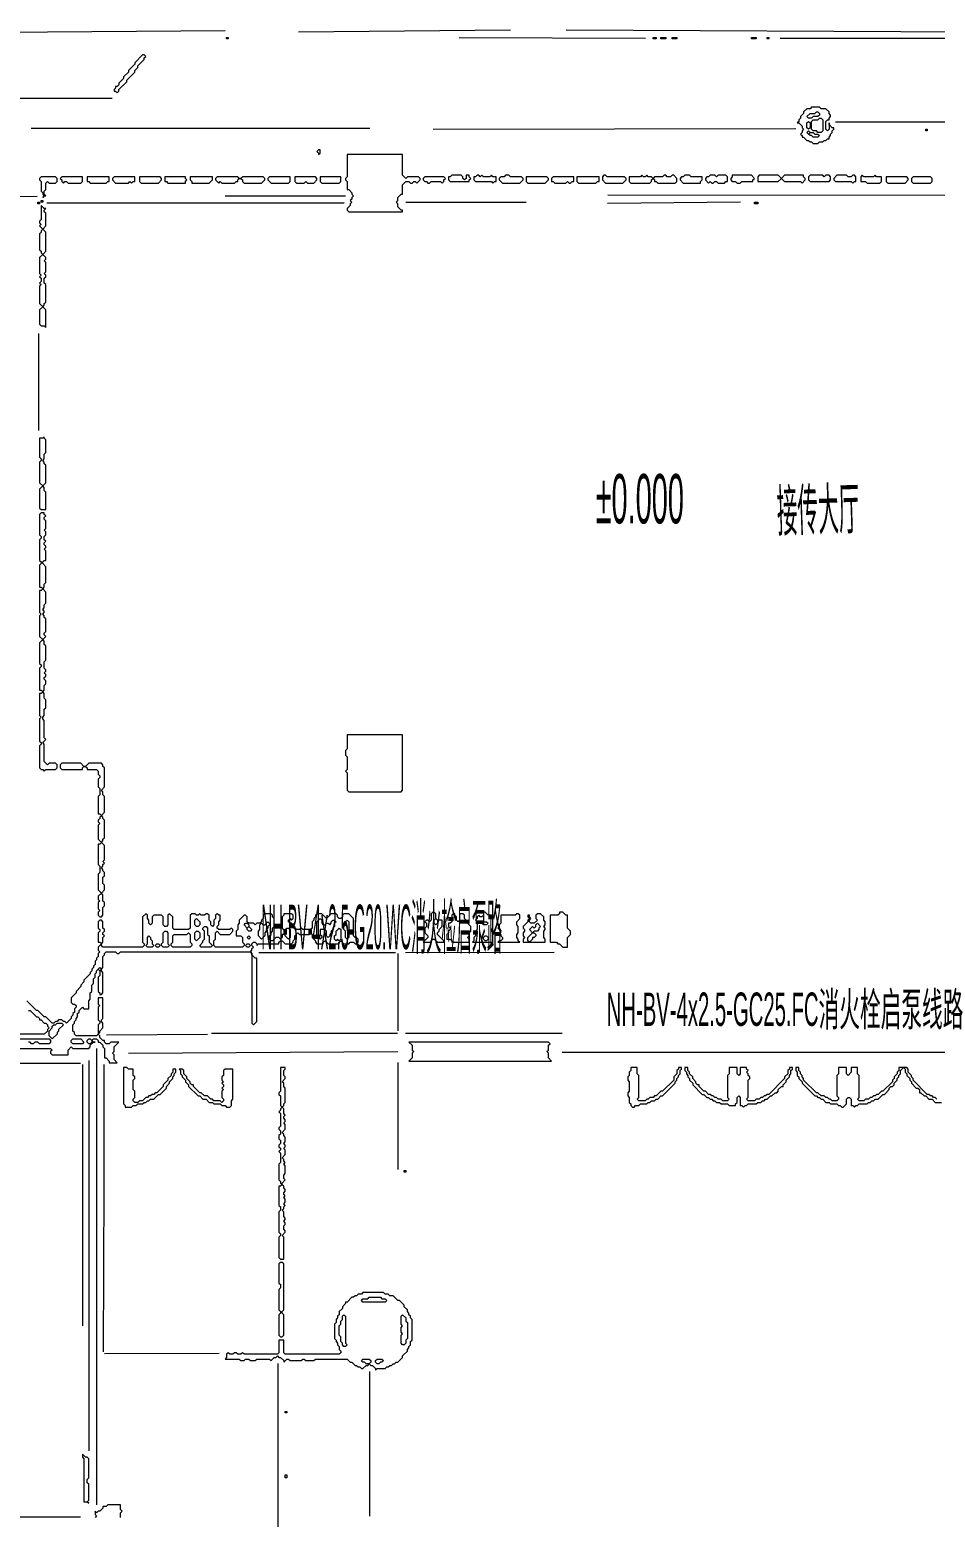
# Model space of a CAD drawing. Extents: x 20 to 3943, y 20 to 2783.
# Drawn here: x 1460 to 2031, y 899 to 1838 of the extents above; entities that cross this region are included whole.
import ezdxf

# ---------------------------------------------------------------- set-up
doc = ezdxf.new("R2010")
doc.units = 0
for name, color, linetype, lineweight in [('OCR_TEXT', 6, 'Continuous', 0), ('TRACE_CURVE', 6, 'Continuous', 0), ('TRACE_STRAIGHT', 5, 'Continuous', 0), ('TRACE_TEXT_SYMBOL', 6, 'Continuous', 0)]:
    doc.layers.add(name, color=color, linetype=linetype, lineweight=lineweight)
doc.styles.add('wqy-unicode', font='wqy-unicode.lff')

msp = doc.modelspace()

# ---------------------------------------------------------------- linework, layer by layer
at = {"layer": 'TRACE_CURVE', "color": 6}
for points in [[(1467, 1533), (1466, 1532), (1466, 1519), (1467, 1518), (1467, 1517), (1466, 1516), (1466, 1503), (1467, 1502), (1467, 1501), (1466, 1500), (1466, 1486), (1467, 1486), (1468, 1485), (1467, 1484), (1466, 1484), (1466, 1470), (1467, 1469), (1466, 1468), (1466, 1455), (1468, 1453), (1466, 1451), (1466, 1438), (1467, 1437), (1467, 1436), (1466, 1435), (1466, 1421), (1467, 1421), (1468, 1420), (1467, 1419), (1466, 1419), (1466, 1405), (1467, 1404), (1466, 1403), (1466, 1389), (1467, 1388), (1467, 1387), (1466, 1386), (1466, 1372), (1467, 1371), (1468, 1371), (1469, 1370), (1470, 1371), (1476, 1371), (1477, 1372), (1477, 1374), (1476, 1375), (1472, 1375), (1471, 1374), (1469, 1376), (1469, 1387), (1468, 1388), (1470, 1390), (1469, 1391), (1469, 1402), (1468, 1403), (1468, 1404), (1469, 1405), (1469, 1409), (1470, 1410), (1470, 1415), (1469, 1416), (1469, 1419), (1468, 1420), (1469, 1421)], [(1469, 1421), (1469, 1424), (1470, 1425), (1470, 1427), (1469, 1428), (1469, 1429), (1470, 1430), (1470, 1431), (1469, 1432), (1470, 1433), (1470, 1434), (1469, 1435), (1469, 1439), (1470, 1440), (1470, 1449), (1469, 1450), (1469, 1452), (1468, 1453), (1470, 1455), (1469, 1456), (1469, 1457), (1470, 1458), (1470, 1466), (1469, 1467), (1469, 1468), (1468, 1469), (1469, 1470), (1469, 1471), (1468, 1472), (1469, 1473), (1469, 1475), (1470, 1476), (1470, 1483), (1468, 1485), (1469, 1486), (1469, 1488), (1470, 1489), (1470, 1499), (1468, 1501), (1468, 1502), (1469, 1503), (1470, 1503), (1470, 1509), (1469, 1510), (1470, 1511), (1470, 1512), (1469, 1513), (1469, 1514), (1470, 1515), (1469, 1516), (1469, 1518), (1470, 1519), (1470, 1521), (1469, 1522), (1470, 1523), (1470, 1528), (1469, 1529), (1469, 1530), (1470, 1531), (1469, 1532), (1469, 1533), (1467, 1533)], [(1577, 1259), (1576, 1260), (1576, 1263), (1577, 1264), (1577, 1268), (1578, 1269), (1580, 1267), (1586, 1267), (1588, 1269), (1588, 1270), (1587, 1271), (1586, 1270), (1579, 1270), (1578, 1271), (1578, 1272), (1579, 1273), (1579, 1275), (1580, 1276), (1580, 1279), (1579, 1279), (1578, 1280), (1577, 1279), (1577, 1277), (1576, 1276), (1576, 1273), (1575, 1272), (1574, 1273), (1574, 1275), (1573, 1276), (1573, 1279), (1572, 1280), (1571, 1280), (1570, 1279), (1568, 1279), (1567, 1280), (1566, 1279), (1565, 1279), (1564, 1280), (1562, 1280), (1561, 1279), (1561, 1271), (1560, 1270), (1551, 1270), (1550, 1271), (1550, 1278), (1548, 1280), (1547, 1279), (1547, 1273), (1546, 1272), (1545, 1272), (1544, 1273), (1544, 1278), (1543, 1279), (1538, 1279), (1537, 1278), (1537, 1274), (1536, 1273), (1535, 1274), (1535, 1276), (1534, 1277), (1534, 1279), (1533, 1280), (1531, 1278), (1531, 1262)], [(1623, 1276), (1624, 1277), (1625, 1276), (1626, 1277), (1626, 1279), (1625, 1280), (1620, 1280), (1620, 1279), (1619, 1278), (1619, 1271), (1620, 1270), (1621, 1270), (1622, 1271), (1623, 1271), (1624, 1270), (1624, 1265), (1623, 1264), (1621, 1266), (1621, 1267), (1619, 1267), (1619, 1265), (1618, 1264), (1617, 1265), (1615, 1265), (1613, 1263), (1612, 1263), (1611, 1264), (1611, 1266), (1612, 1267), (1612, 1268), (1613, 1269), (1613, 1271), (1614, 1272), (1614, 1277), (1613, 1278), (1613, 1279), (1612, 1280), (1608, 1280), (1607, 1279), (1607, 1277), (1606, 1276), (1606, 1275), (1605, 1274), (1603, 1274), (1602, 1273), (1601, 1274), (1598, 1274), (1597, 1275), (1597, 1278), (1596, 1279), (1595, 1279), (1592, 1276), (1592, 1274), (1591, 1273), (1591, 1270), (1590, 1269), (1590, 1266), (1593, 1266), (1594, 1265), (1594, 1262), (1595, 1261), (1595, 1260), (1594, 1259), (1577, 1259)], [(1625, 1261), (1626, 1262), (1626, 1263), (1627, 1264), (1627, 1266), (1629, 1268), (1630, 1267), (1636, 1267), (1637, 1268), (1638, 1267), (1638, 1265), (1640, 1263), (1640, 1262), (1641, 1261), (1645, 1261), (1645, 1262), (1646, 1263), (1648, 1261), (1655, 1261), (1655, 1262), (1656, 1263), (1658, 1261), (1661, 1261), (1662, 1262), (1664, 1262), (1665, 1261), (1666, 1261), (1667, 1262), (1667, 1264), (1666, 1265), (1665, 1265), (1664, 1266), (1664, 1277), (1661, 1280), (1658, 1280), (1657, 1279), (1657, 1278), (1656, 1277), (1655, 1277), (1654, 1278), (1654, 1279), (1653, 1280), (1649, 1280), (1649, 1279), (1647, 1277), (1644, 1280), (1641, 1280), (1640, 1279), (1640, 1278), (1639, 1277), (1639, 1276), (1638, 1275), (1638, 1271), (1637, 1270), (1632, 1270), (1631, 1271), (1630, 1270), (1628, 1270), (1627, 1271), (1627, 1272), (1625, 1274), (1624, 1274), (1623, 1275), (1623, 1276)], [(1531, 1262), (1532, 1261), (1532, 1260), (1531, 1259), (1506, 1259), (1505, 1260), (1505, 1261), (1506, 1262), (1506, 1265), (1507, 1266), (1506, 1267), (1506, 1268), (1507, 1269), (1507, 1270), (1506, 1271), (1506, 1275), (1505, 1276), (1504, 1276), (1503, 1275), (1503, 1271), (1504, 1270), (1504, 1269), (1503, 1268), (1503, 1262), (1504, 1262), (1505, 1261), (1503, 1259), (1503, 1257), (1504, 1256), (1503, 1255), (1503, 1253), (1502, 1252), (1502, 1251), (1501, 1250), (1501, 1248), (1500, 1247), (1500, 1246), (1499, 1245), (1499, 1244), (1498, 1243), (1498, 1242), (1494, 1238), (1494, 1237), (1492, 1235), (1492, 1234), (1489, 1231), (1489, 1230), (1486, 1227), (1486, 1224), (1487, 1223), (1488, 1223), (1489, 1222), (1489, 1221), (1488, 1220), (1488, 1218), (1487, 1217), (1487, 1216), (1486, 1215), (1486, 1214), (1483, 1211), (1482, 1212), (1481, 1212), (1480, 1213), (1478, 1213)], [(1490, 1217), (1491, 1218), (1491, 1219), (1493, 1221), (1494, 1220), (1497, 1220), (1497, 1225), (1498, 1226), (1498, 1230), (1499, 1231), (1499, 1235), (1500, 1236), (1500, 1239), (1501, 1240), (1501, 1242), (1502, 1243), (1502, 1244), (1503, 1245), (1504, 1244), (1504, 1241), (1503, 1240), (1503, 1231), (1504, 1230), (1504, 1229), (1505, 1229), (1506, 1230), (1506, 1243), (1505, 1244), (1505, 1245), (1506, 1246), (1506, 1253), (1507, 1254), (1507, 1255), (1508, 1256), (1514, 1256), (1515, 1255), (1516, 1255), (1517, 1256), (1599, 1256), (1600, 1255), (1600, 1211), (1601, 1210), (1603, 1212), (1603, 1252), (1602, 1252), (1600, 1254), (1600, 1255), (1599, 1256), (1600, 1257), (1600, 1258), (1601, 1259), (1600, 1260), (1600, 1261), (1601, 1262), (1602, 1262), (1603, 1261), (1603, 1260), (1604, 1261), (1617, 1261), (1617, 1262), (1618, 1263), (1619, 1263), (1621, 1261), (1625, 1261)], [(1478, 1213), (1477, 1212), (1476, 1212), (1475, 1211), (1474, 1211), (1470, 1215), (1469, 1215), (1465, 1219), (1464, 1219), (1458, 1225)], [(1497, 1195), (1498, 1196), (1498, 1197), (1500, 1199), (1501, 1199), (1500, 1199), (1499, 1200), (1500, 1201), (1502, 1201), (1503, 1200), (1503, 1199), (1504, 1199), (1506, 1197), (1506, 1196), (1507, 1195), (1507, 1189), (1508, 1189), (1510, 1187), (1510, 1186), (1515, 1186), (1513, 1188), (1513, 1191), (1512, 1192), (1513, 1193), (1513, 1196), (1516, 1199), (1511, 1199), (1510, 1198), (1508, 1198), (1507, 1199), (1507, 1200), (1506, 1200), (1504, 1202), (1504, 1203), (1503, 1204), (1504, 1205), (1504, 1206), (1506, 1208), (1506, 1211), (1505, 1212), (1505, 1213), (1506, 1214), (1506, 1227), (1503, 1227), (1503, 1223), (1504, 1222), (1503, 1221), (1503, 1213), (1504, 1212), (1504, 1211), (1503, 1210), (1503, 1204), (1502, 1203), (1489, 1203), (1488, 1204), (1488, 1205), (1487, 1206), (1487, 1210), (1488, 1211), (1488, 1212), (1489, 1213), (1489, 1214), (1490, 1215), (1490, 1217)], [(1459, 1219), (1460, 1219), (1464, 1215), (1465, 1215), (1466, 1214), (1466, 1213), (1467, 1213), (1469, 1211), (1470, 1211), (1471, 1210), (1471, 1209), (1472, 1208), (1471, 1207), (1471, 1206), (1469, 1204), (1440, 1204)], [(1432, 1195), (1473, 1195), (1474, 1194), (1473, 1193), (1473, 1192), (1474, 1191), (1484, 1191), (1484, 1194), (1486, 1196), (1487, 1195), (1497, 1195)], [(1440, 1201), (1472, 1201), (1473, 1200), (1473, 1199), (1472, 1198), (1466, 1198), (1465, 1199), (1463, 1199), (1462, 1198), (1461, 1198), (1460, 1199), (1459, 1199)]]:
    msp.add_lwpolyline(points, dxfattribs=at)
for points in [[(1564, 1276), (1565, 1277), (1567, 1275), (1567, 1273), (1566, 1272), (1565, 1272), (1564, 1273)], [(1643, 1277), (1644, 1276), (1644, 1274), (1645, 1273), (1646, 1273), (1647, 1274), (1648, 1274), (1649, 1273), (1650, 1274), (1650, 1275), (1651, 1276), (1652, 1276), (1653, 1275), (1652, 1274), (1652, 1272), (1651, 1271), (1651, 1270), (1650, 1269), (1650, 1268), (1649, 1267), (1649, 1266), (1648, 1265), (1647, 1266), (1647, 1269), (1646, 1270), (1643, 1270), (1643, 1267), (1644, 1266), (1644, 1265), (1643, 1264), (1641, 1266), (1641, 1275)], [(1544, 1268), (1545, 1269), (1546, 1269), (1547, 1268), (1547, 1261), (1548, 1260), (1547, 1259), (1544, 1259), (1543, 1260), (1543, 1261), (1544, 1262)], [(1559, 1267), (1560, 1268), (1561, 1267), (1561, 1262), (1562, 1261), (1562, 1260), (1561, 1259), (1550, 1259), (1549, 1260), (1549, 1261), (1550, 1262), (1550, 1266), (1551, 1267)], [(1564, 1268), (1565, 1269), (1566, 1269), (1567, 1268), (1567, 1265), (1565, 1263), (1564, 1264)], [(1569, 1271), (1570, 1272), (1571, 1272), (1572, 1271), (1572, 1267), (1573, 1266), (1573, 1262), (1575, 1260), (1574, 1259), (1568, 1259), (1567, 1260), (1569, 1262), (1569, 1263), (1570, 1264), (1570, 1269), (1569, 1270)], [(1595, 1273), (1596, 1274), (1597, 1274), (1598, 1273), (1598, 1272), (1597, 1271)], [(1597, 1271), (1598, 1272), (1600, 1270), (1599, 1269), (1598, 1269), (1597, 1270)], [(1610, 1275), (1611, 1274), (1611, 1273), (1610, 1272), (1610, 1271), (1609, 1270), (1609, 1269), (1608, 1268), (1608, 1266), (1606, 1264), (1604, 1266), (1604, 1269), (1605, 1270), (1605, 1273), (1606, 1274), (1607, 1273), (1608, 1273)], [(1655, 1271), (1656, 1270), (1656, 1264), (1655, 1263), (1654, 1264), (1653, 1263), (1652, 1264), (1652, 1266), (1653, 1267), (1653, 1269)], [(1659, 1275), (1660, 1276), (1661, 1275), (1661, 1265), (1660, 1264), (1659, 1265), (1659, 1269), (1658, 1270), (1658, 1272), (1659, 1273)], [(1534, 1265), (1535, 1266), (1536, 1265), (1536, 1264), (1537, 1263), (1537, 1261), (1538, 1260), (1537, 1259), (1534, 1259), (1533, 1260), (1534, 1261)], [(1539, 1260), (1540, 1261), (1541, 1261), (1542, 1260), (1541, 1259), (1540, 1259)], [(1596, 1260), (1597, 1261), (1598, 1261), (1599, 1260), (1598, 1259), (1597, 1259)], [(1597, 1265), (1598, 1266), (1599, 1265), (1598, 1264)], [(1503, 1245), (1504, 1246), (1505, 1245), (1504, 1244)], [(1476, 1210), (1477, 1211), (1480, 1211), (1481, 1210), (1478, 1207), (1478, 1206), (1477, 1205), (1477, 1204), (1474, 1201), (1472, 1203), (1472, 1206), (1474, 1208), (1474, 1209), (1475, 1210)], [(1486, 1200), (1487, 1201), (1492, 1201), (1494, 1199), (1493, 1198), (1487, 1198), (1486, 1199)], [(1496, 1200), (1497, 1201), (1498, 1201), (1499, 1200), (1499, 1199), (1498, 1198), (1497, 1198), (1496, 1199)]]:
    msp.add_lwpolyline(points, close=True, dxfattribs=at)
at = {"layer": 'TRACE_STRAIGHT', "color": 5}
for p, q in [((1443.11, 1836.35), (1583.13, 1837.3)), ((1629.37, 1836.39), (1763.13, 1837.76)), ((1730.62, 1832.97), (1848.13, 1832.49)), ((1798.12, 1837.81), (2051.88, 1836.53)), ((1933.12, 1832.56), (2108.12, 1832.46)), ((1424.38, 1794.59), (1511.88, 1794.72)), ((1460.62, 1775.63), (1674.38, 1775.61)), ((1714.37, 1775.09), (1943.13, 1775.5)), ((1968.12, 1779.7), (2040.63, 1779.67)), ((1396.86, 1731.96), (1464.39, 1732.78)), ((1470.62, 1728.64), (1658.12, 1728.62)), ((1583, 1733), (1659, 1733)), ((1697, 1729), (1773, 1729)), ((1824.36, 1728.37), (1908.14, 1729.28)), ((1824.37, 1733.69), (2038.13, 1733.48)), ((1465.46, 1584.87), (1465.58, 1646.13)), ((1604.38, 1255.63), (1690.63, 1255.64)), ((1692.27, 1206.12), (1692.29, 1254.88)), ((1696.88, 1255.64), (1790.62, 1255.67)), ((1508.12, 1203.59), (1571.89, 1204.1)), ((1574.37, 1204.67), (1691.87, 1204.69)), ((1696.88, 1204.72), (1795.63, 1204.61)), ((1502, 1195), (1502, 907)), ((1522.05, 1192), (1692.05, 1193)), ((1795.63, 1192.67), (2370.63, 1192.68)), ((1406.87, 1185.65), (1491.88, 1185.62)), ((1493.3, 1019.87), (1493.31, 1184.88)), ((1497.33, 941.12), (1497.38, 1187.38)), ((1506.44, 1184.88), (1506.52, 1108.63)), ((1692.26, 1118.62), (1692.29, 1186.13)), ((1506.36, 1003.62), (1506.72, 1108.63)), ((1506.87, 1002.44), (1579.38, 1002.76)), ((1616.34, 996.13), (1616.36, 882.37)), ((1674.38, 899.88), (1674.38, 991.12)), ((1328.12, 899.55), (1491.87, 899.53))]:
    msp.add_line(p, q, dxfattribs=at)
at = {"layer": 'TRACE_TEXT_SYMBOL', "color": 6}
for points in [[(1584, 1833), (1585, 1833), (1585, 1832), (1584, 1832)], [(1853, 1833), (1855, 1833), (1855, 1832), (1853, 1832)], [(1858, 1833), (1861, 1833), (1861, 1832), (1858, 1832)], [(1865, 1833), (1868, 1833), (1868, 1832), (1865, 1832)], [(1915, 1833), (1918, 1833), (1918, 1832), (1915, 1832)], [(1925, 1833), (1926, 1833), (1926, 1832), (1925, 1832)], [(1531, 1822), (1526, 1817), (1526, 1816), (1522, 1812), (1522, 1811), (1519, 1808), (1519, 1807), (1516, 1804), (1516, 1803), (1515, 1802), (1514, 1802), (1514, 1801), (1513, 1800), (1513, 1799), (1514, 1799), (1515, 1798), (1516, 1799), (1516, 1800), (1521, 1805), (1521, 1806), (1526, 1811), (1526, 1812), (1528, 1814), (1528, 1815), (1532, 1819), (1532, 1820), (1533, 1821), (1532, 1822)], [(1953, 1789), (1952, 1788), (1950, 1788), (1948, 1786), (1948, 1785), (1946, 1783), (1946, 1782), (1945, 1781), (1945, 1780), (1944, 1779), (1945, 1779), (1947, 1777), (1947, 1776), (1948, 1775), (1947, 1774), (1947, 1773), (1946, 1772), (1947, 1771), (1947, 1770), (1948, 1770), (1950, 1768), (1951, 1768), (1952, 1767), (1953, 1767), (1954, 1766), (1957, 1766), (1958, 1767), (1960, 1767), (1961, 1768), (1962, 1768), (1963, 1769), (1964, 1769), (1964, 1770), (1965, 1771), (1965, 1772), (1966, 1773), (1966, 1774), (1967, 1775), (1967, 1776), (1966, 1776), (1964, 1778), (1964, 1779), (1964, 1775), (1963, 1774), (1962, 1775), (1962, 1780), (1963, 1781), (1964, 1781), (1964, 1782), (1965, 1783), (1965, 1784), (1964, 1785), (1964, 1786), (1962, 1788), (1959, 1788), (1958, 1789)], [(1955, 1785), (1956, 1786), (1957, 1786), (1958, 1785), (1958, 1784), (1957, 1783), (1954, 1783), (1953, 1782), (1951, 1782), (1950, 1783), (1952, 1785)], [(1950, 1779), (1951, 1780), (1952, 1779), (1952, 1776), (1951, 1775), (1950, 1776)], [(1950, 1773), (1951, 1774), (1952, 1773), (1951, 1772)], [(1957, 1781), (1958, 1782), (1959, 1782), (1960, 1781), (1960, 1774), (1959, 1773), (1957, 1773), (1956, 1774), (1954, 1774), (1953, 1775), (1953, 1780), (1954, 1781)], [(2025, 1775), (2026, 1775), (2026, 1774), (2025, 1774)], [(1951, 1772), (1952, 1773), (1954, 1773), (1955, 1772), (1957, 1772), (1958, 1771), (1957, 1770), (1954, 1770), (1953, 1771), (1952, 1771)], [(1642, 1762), (1641, 1761), (1642, 1760), (1642, 1759), (1643, 1760), (1643, 1762)], [(1660, 1759), (1660, 1745), (1659, 1744), (1659, 1743), (1660, 1742), (1660, 1737), (1661, 1737), (1663, 1735), (1663, 1734), (1664, 1733), (1663, 1732), (1663, 1731), (1662, 1730), (1663, 1729), (1662, 1728), (1662, 1727), (1660, 1725), (1660, 1724), (1661, 1723), (1695, 1723), (1695, 1724), (1694, 1724), (1692, 1726), (1692, 1728), (1691, 1729), (1692, 1730), (1692, 1732), (1694, 1734), (1695, 1734), (1695, 1740), (1697, 1742), (1699, 1742), (1700, 1741), (1701, 1741), (1702, 1742), (1703, 1742), (1704, 1741), (1706, 1743), (1706, 1744), (1705, 1745), (1698, 1745), (1697, 1744), (1695, 1746), (1695, 1759)], [(1726, 1746), (1725, 1745), (1724, 1745), (1724, 1743), (1725, 1742), (1737, 1742), (1737, 1743), (1738, 1744), (1737, 1745), (1737, 1746), (1735, 1746), (1735, 1744), (1734, 1743), (1733, 1744), (1733, 1745), (1732, 1746)], [(1742, 1746), (1741, 1745), (1740, 1745), (1740, 1743), (1741, 1742), (1751, 1742), (1752, 1741), (1753, 1742), (1754, 1742), (1754, 1745), (1752, 1745), (1751, 1746), (1750, 1745), (1746, 1745), (1745, 1746), (1744, 1745), (1743, 1746)], [(1760, 1746), (1759, 1745), (1757, 1745), (1756, 1744), (1756, 1743), (1758, 1741), (1769, 1741), (1771, 1743), (1771, 1744), (1770, 1745), (1763, 1745), (1762, 1746)], [(1822, 1746), (1821, 1745), (1821, 1743), (1823, 1741), (1834, 1741), (1836, 1743), (1836, 1744), (1835, 1745), (1824, 1745), (1823, 1746)], [(1846, 1746), (1845, 1745), (1838, 1745), (1838, 1742), (1839, 1741), (1851, 1741), (1852, 1742), (1852, 1743), (1853, 1744), (1854, 1743), (1854, 1742), (1855, 1742), (1856, 1741), (1867, 1741), (1868, 1742), (1868, 1744), (1866, 1746), (1865, 1746), (1864, 1745), (1862, 1745), (1861, 1746), (1860, 1746), (1859, 1745), (1854, 1745), (1853, 1744), (1852, 1745), (1850, 1745), (1849, 1746), (1848, 1745), (1847, 1745)], [(1873, 1746), (1872, 1745), (1871, 1745), (1870, 1744), (1870, 1743), (1872, 1741), (1883, 1741), (1883, 1742), (1884, 1743), (1884, 1745), (1877, 1745), (1876, 1746)], [(1889, 1746), (1888, 1745), (1887, 1745), (1886, 1744), (1886, 1743), (1888, 1741), (1889, 1742), (1890, 1741), (1891, 1741), (1892, 1742), (1893, 1742), (1894, 1741), (1898, 1741), (1899, 1742), (1900, 1742), (1900, 1745), (1899, 1746), (1894, 1746), (1893, 1745), (1892, 1746)], [(1903, 1746), (1903, 1745), (1902, 1744), (1902, 1743), (1903, 1742), (1905, 1742), (1906, 1741), (1908, 1741), (1909, 1742), (1916, 1742), (1916, 1743), (1917, 1744), (1915, 1746)], [(1920, 1746), (1919, 1745), (1919, 1742), (1932, 1742), (1934, 1744), (1936, 1742), (1946, 1742), (1947, 1741), (1949, 1743), (1949, 1744), (1948, 1745), (1948, 1746), (1936, 1746), (1934, 1744), (1932, 1746)], [(1952, 1746), (1951, 1745), (1951, 1743), (1952, 1742), (1964, 1742), (1965, 1743), (1965, 1745), (1964, 1746), (1962, 1746), (1961, 1745), (1960, 1746)], [(1969, 1746), (1967, 1744), (1967, 1743), (1968, 1742), (1978, 1742), (1979, 1741), (1980, 1742), (1981, 1742), (1981, 1745), (1980, 1746), (1979, 1746), (1978, 1745), (1976, 1745), (1975, 1746)], [(1985, 1746), (1984, 1745), (1984, 1742), (1987, 1742), (1988, 1741), (1996, 1741), (1997, 1742), (1997, 1745), (1994, 1745), (1993, 1746), (1992, 1745), (1986, 1745)], [(1467, 1745), (1466, 1744), (1466, 1743), (1467, 1742), (1467, 1736), (1468, 1735), (1468, 1734), (1469, 1733), (1468, 1732), (1469, 1733), (1470, 1733), (1469, 1734), (1469, 1736), (1470, 1737), (1470, 1741), (1471, 1742), (1472, 1741), (1476, 1741), (1477, 1742), (1477, 1744), (1476, 1745)], [(1480, 1745), (1479, 1744), (1480, 1743), (1480, 1742), (1481, 1741), (1482, 1742), (1483, 1742), (1484, 1741), (1492, 1741), (1493, 1742), (1493, 1745)], [(1496, 1745), (1496, 1742), (1497, 1742), (1498, 1741), (1508, 1741), (1509, 1742), (1510, 1742), (1510, 1745)], [(1513, 1745), (1512, 1744), (1512, 1743), (1514, 1741), (1522, 1741), (1523, 1742), (1524, 1741), (1525, 1742), (1526, 1742), (1526, 1745)], [(1529, 1745), (1529, 1742), (1530, 1741), (1541, 1741), (1543, 1743), (1543, 1744), (1542, 1745)], [(1545, 1745), (1545, 1742), (1546, 1742), (1547, 1741), (1558, 1741), (1558, 1742), (1559, 1743), (1558, 1744), (1558, 1745)], [(1561, 1745), (1561, 1743), (1562, 1742), (1562, 1741), (1573, 1741), (1575, 1743), (1575, 1745)], [(1578, 1745), (1577, 1744), (1577, 1743), (1579, 1741), (1580, 1742), (1581, 1741), (1589, 1741), (1590, 1742), (1591, 1742), (1591, 1743), (1592, 1744), (1593, 1744), (1594, 1743), (1594, 1742), (1595, 1741), (1606, 1741), (1608, 1743), (1608, 1744), (1607, 1745), (1594, 1745), (1593, 1744), (1592, 1744), (1591, 1745)], [(1611, 1745), (1610, 1744), (1610, 1743), (1612, 1741), (1623, 1741), (1624, 1742), (1624, 1745)], [(1627, 1745), (1627, 1742), (1628, 1741), (1633, 1741), (1634, 1742), (1635, 1741), (1639, 1741), (1641, 1743), (1641, 1744), (1640, 1745)], [(1643, 1745), (1643, 1742), (1644, 1741), (1655, 1741), (1656, 1742), (1656, 1745)], [(1709, 1745), (1708, 1744), (1708, 1743), (1709, 1742), (1710, 1742), (1711, 1741), (1712, 1741), (1713, 1742), (1719, 1742), (1720, 1741), (1721, 1742), (1721, 1743), (1722, 1744), (1721, 1745)], [(1773, 1745), (1773, 1742), (1774, 1741), (1785, 1741), (1787, 1743), (1787, 1744), (1786, 1745)], [(1790, 1745), (1789, 1744), (1789, 1742), (1790, 1742), (1791, 1741), (1798, 1741), (1799, 1742), (1800, 1741), (1801, 1741), (1802, 1742), (1803, 1742), (1803, 1745)], [(1805, 1745), (1805, 1742), (1806, 1741), (1817, 1741), (1818, 1742), (1819, 1742), (1819, 1745)], [(2000, 1745), (2000, 1742), (2001, 1741), (2012, 1741), (2014, 1743), (2014, 1744), (2013, 1745)], [(2017, 1745), (2016, 1744), (2016, 1742), (2017, 1741), (2028, 1741), (2029, 1742), (2029, 1744), (2028, 1745)], [(1465, 1729), (1466, 1729), (1466, 1728), (1465, 1728)], [(1467, 1730), (1468, 1730), (1468, 1729), (1467, 1729)], [(1917, 1729), (1919, 1729), (1919, 1728), (1917, 1728)], [(1467, 1727), (1467, 1718), (1466, 1717), (1466, 1716), (1467, 1715), (1466, 1714), (1468, 1712), (1467, 1711), (1467, 1710), (1466, 1709), (1466, 1699), (1467, 1698), (1467, 1697), (1468, 1696), (1466, 1694), (1466, 1684), (1467, 1683), (1466, 1682), (1467, 1681), (1467, 1679), (1466, 1678), (1467, 1677), (1466, 1676), (1466, 1665), (1468, 1663), (1466, 1661), (1466, 1652), (1467, 1651), (1469, 1651), (1470, 1650), (1470, 1661), (1468, 1663), (1469, 1664), (1469, 1665), (1470, 1666), (1470, 1677), (1469, 1678), (1469, 1681), (1470, 1682), (1470, 1683), (1469, 1684), (1470, 1685), (1470, 1691), (1469, 1692), (1470, 1693), (1470, 1694), (1468, 1696), (1470, 1698), (1470, 1710), (1468, 1712), (1470, 1714), (1470, 1722), (1469, 1723), (1469, 1724), (1470, 1725), (1469, 1725)], [(1469, 1581), (1468, 1580), (1466, 1580), (1466, 1568), (1467, 1567), (1467, 1566), (1466, 1565), (1466, 1552), (1468, 1550), (1466, 1548), (1466, 1536), (1467, 1535), (1470, 1535), (1470, 1546), (1469, 1547), (1469, 1549), (1468, 1550), (1470, 1552), (1470, 1563), (1469, 1564), (1469, 1565), (1468, 1566), (1469, 1567), (1469, 1570), (1470, 1571), (1470, 1579), (1469, 1580)], [(1660, 1393), (1660, 1384), (1659, 1383), (1659, 1380), (1660, 1379), (1660, 1371), (1659, 1370), (1660, 1369), (1660, 1358), (1661, 1357), (1694, 1357), (1695, 1358), (1695, 1393)], [(1714, 1281), (1713, 1280), (1713, 1276), (1712, 1275), (1711, 1276), (1710, 1276), (1709, 1275), (1710, 1274), (1710, 1272), (1709, 1271), (1709, 1268), (1711, 1266), (1711, 1265), (1708, 1262), (1713, 1262), (1713, 1263), (1714, 1264), (1715, 1264), (1717, 1262), (1721, 1262), (1721, 1263), (1717, 1267), (1717, 1268), (1718, 1269), (1718, 1270), (1720, 1272), (1720, 1276), (1717, 1276), (1716, 1277), (1716, 1280), (1715, 1281)], [(1715, 1276), (1716, 1277), (1717, 1276), (1717, 1274), (1716, 1273), (1715, 1274)], [(1727, 1280), (1726, 1279), (1726, 1275), (1725, 1274), (1724, 1274), (1724, 1272), (1725, 1271), (1725, 1270), (1724, 1269), (1724, 1268), (1723, 1267), (1723, 1264), (1725, 1264), (1726, 1263), (1726, 1262), (1737, 1262), (1737, 1264), (1736, 1265), (1737, 1266), (1737, 1268), (1738, 1269), (1738, 1272), (1735, 1275), (1735, 1276), (1734, 1277), (1734, 1279), (1733, 1280), (1731, 1280), (1731, 1276), (1730, 1275), (1729, 1276), (1729, 1278), (1728, 1279), (1728, 1280)], [(1746, 1281), (1746, 1279), (1745, 1278), (1744, 1278), (1743, 1279), (1742, 1278), (1742, 1277), (1741, 1276), (1742, 1275), (1742, 1270), (1741, 1269), (1741, 1266), (1740, 1265), (1740, 1263), (1739, 1262), (1752, 1262), (1752, 1278), (1751, 1279), (1749, 1279), (1747, 1281)], [(1767, 1280), (1766, 1279), (1757, 1279), (1757, 1274), (1756, 1273), (1756, 1272), (1755, 1271), (1757, 1269), (1756, 1268), (1757, 1267), (1757, 1266), (1758, 1265), (1758, 1264), (1757, 1263), (1756, 1263), (1755, 1262), (1769, 1262), (1768, 1263), (1768, 1264), (1767, 1265), (1767, 1267), (1768, 1268), (1768, 1272), (1767, 1273), (1767, 1275), (1769, 1277), (1769, 1279), (1768, 1280)], [(1780, 1280), (1779, 1279), (1779, 1277), (1780, 1276), (1778, 1274), (1776, 1274), (1775, 1275), (1775, 1276), (1776, 1277), (1775, 1278), (1775, 1279), (1774, 1279), (1774, 1278), (1775, 1277), (1774, 1276), (1774, 1275), (1771, 1272), (1771, 1271), (1772, 1270), (1772, 1269), (1771, 1268), (1771, 1266), (1772, 1265), (1771, 1264), (1771, 1262), (1785, 1262), (1785, 1264), (1784, 1265), (1784, 1269), (1785, 1270), (1785, 1271), (1784, 1272), (1785, 1273), (1785, 1275), (1784, 1276), (1784, 1278), (1782, 1280)], [(1794, 1281), (1794, 1280), (1793, 1279), (1788, 1279), (1788, 1262), (1792, 1262), (1793, 1261), (1794, 1261), (1796, 1259), (1799, 1259), (1799, 1265), (1801, 1267), (1801, 1269), (1799, 1271), (1799, 1279), (1798, 1279), (1796, 1281)], [(1745, 1274), (1746, 1275), (1748, 1275), (1749, 1274), (1748, 1273), (1746, 1273)], [(1777, 1268), (1778, 1268), (1779, 1267), (1779, 1266), (1778, 1265), (1777, 1265), (1777, 1264), (1775, 1262), (1774, 1263), (1774, 1265)], [(1779, 1273), (1780, 1274), (1782, 1272), (1781, 1271), (1781, 1270), (1780, 1269), (1778, 1269), (1777, 1268), (1775, 1270), (1777, 1272), (1778, 1271), (1779, 1272)], [(1746, 1265), (1747, 1266), (1748, 1266), (1749, 1265), (1749, 1264), (1748, 1263), (1747, 1263), (1746, 1264)], [(1699, 1199), (1701, 1197), (1701, 1194), (1702, 1193), (1701, 1192), (1701, 1189), (1699, 1187), (1789, 1187), (1787, 1189), (1787, 1192), (1786, 1193), (1787, 1194), (1787, 1197), (1788, 1198), (1787, 1199)], [(1519, 1183), (1519, 1160), (1520, 1159), (1520, 1158), (1524, 1158), (1525, 1159), (1527, 1159), (1528, 1160), (1531, 1160), (1532, 1161), (1533, 1161), (1534, 1162), (1535, 1162), (1536, 1163), (1538, 1163), (1541, 1166), (1542, 1166), (1546, 1170), (1546, 1171), (1548, 1173), (1548, 1174), (1550, 1176), (1550, 1177), (1551, 1178), (1551, 1179), (1552, 1180), (1552, 1182), (1550, 1182), (1550, 1180), (1549, 1179), (1549, 1178), (1547, 1176), (1547, 1175), (1544, 1172), (1544, 1171), (1540, 1167), (1539, 1167), (1538, 1166), (1537, 1166), (1536, 1165), (1535, 1165), (1534, 1164), (1533, 1164), (1531, 1162), (1529, 1162), (1528, 1161), (1526, 1161), (1525, 1162), (1525, 1163), (1526, 1164), (1526, 1168), (1525, 1169), (1525, 1175), (1526, 1176), (1526, 1177), (1525, 1178), (1525, 1182), (1522, 1182), (1521, 1183)], [(1839, 1183), (1839, 1181), (1838, 1180), (1838, 1178), (1837, 1177), (1837, 1175), (1838, 1174), (1838, 1168), (1837, 1167), (1837, 1165), (1838, 1164), (1838, 1161), (1839, 1160), (1839, 1159), (1840, 1158), (1841, 1158), (1842, 1159), (1844, 1159), (1845, 1160), (1849, 1160), (1850, 1161), (1851, 1161), (1852, 1162), (1854, 1162), (1855, 1163), (1856, 1163), (1858, 1165), (1859, 1165), (1867, 1173), (1867, 1174), (1868, 1175), (1868, 1176), (1869, 1177), (1869, 1178), (1870, 1179), (1870, 1181), (1871, 1182), (1871, 1183), (1869, 1183), (1869, 1182), (1868, 1181), (1868, 1179), (1866, 1177), (1866, 1175), (1859, 1168), (1858, 1168), (1855, 1165), (1854, 1165), (1853, 1164), (1851, 1164), (1850, 1163), (1849, 1163), (1848, 1162), (1844, 1162), (1843, 1163), (1844, 1164), (1844, 1178), (1843, 1179), (1843, 1183)], [(1554, 1182), (1555, 1181), (1555, 1179), (1556, 1178), (1556, 1177), (1558, 1175), (1558, 1174), (1560, 1172), (1560, 1171), (1566, 1165), (1567, 1165), (1569, 1163), (1571, 1163), (1573, 1161), (1575, 1161), (1576, 1160), (1580, 1160), (1581, 1159), (1583, 1159), (1584, 1158), (1586, 1158), (1587, 1159), (1587, 1162), (1588, 1163), (1588, 1182), (1583, 1182), (1582, 1181), (1582, 1178), (1581, 1177), (1581, 1175), (1582, 1174), (1581, 1173), (1582, 1172), (1582, 1171), (1581, 1170), (1582, 1169), (1581, 1168), (1581, 1164), (1582, 1163), (1582, 1162), (1581, 1161), (1580, 1162), (1576, 1162), (1575, 1163), (1574, 1163), (1572, 1165), (1570, 1165), (1568, 1167), (1567, 1167), (1563, 1171), (1563, 1172), (1562, 1172), (1561, 1173), (1561, 1174), (1559, 1176), (1559, 1177), (1557, 1179), (1557, 1181), (1556, 1182)], [(1696, 1118), (1697, 1118), (1697, 1117), (1696, 1117)], [(1618, 1060), (1617, 1059), (1617, 1047), (1618, 1046), (1618, 1044), (1617, 1043), (1617, 1030), (1618, 1029), (1618, 1028), (1617, 1027), (1617, 1014), (1618, 1013), (1619, 1013), (1620, 1014), (1620, 1027), (1619, 1028), (1619, 1029), (1620, 1030), (1620, 1059), (1619, 1060)], [(1673, 1037), (1674, 1038), (1681, 1038), (1682, 1037), (1684, 1037), (1685, 1036), (1684, 1035), (1670, 1035), (1669, 1036), (1670, 1037)], [(1657, 1026), (1658, 1027), (1659, 1026), (1659, 1009), (1660, 1008), (1659, 1007), (1658, 1007), (1657, 1008), (1657, 1009), (1656, 1010), (1656, 1013), (1655, 1014), (1655, 1020), (1656, 1021), (1656, 1023), (1657, 1024)], [(1694, 1026), (1695, 1027), (1697, 1025), (1697, 1023), (1698, 1022), (1698, 1012), (1697, 1011), (1697, 1009), (1696, 1008), (1695, 1008), (1694, 1009), (1694, 1014), (1695, 1015), (1694, 1016), (1694, 1019), (1695, 1020), (1694, 1021)], [(1669, 998), (1670, 999), (1674, 999), (1675, 998), (1675, 997), (1674, 996), (1672, 996), (1671, 997), (1670, 997)], [(1678, 998), (1679, 999), (1682, 999), (1683, 998), (1682, 997), (1681, 997), (1680, 996), (1679, 996), (1678, 997)], [(1621, 966), (1622, 966), (1622, 965), (1621, 965)], [(1493, 939), (1493, 937), (1494, 936), (1494, 909), (1496, 909), (1497, 908), (1496, 909), (1497, 910), (1497, 920), (1496, 921), (1496, 923), (1497, 924), (1497, 936), (1496, 937), (1495, 937)], [(1621, 926), (1622, 926), (1622, 924), (1621, 924)]]:
    msp.add_lwpolyline(points, close=True, dxfattribs=at)
for points in [[(1480, 1375), (1479, 1374), (1479, 1372), (1480, 1371), (1493, 1371), (1493, 1372), (1494, 1373), (1495, 1373), (1496, 1372), (1496, 1371), (1502, 1371), (1503, 1370), (1503, 1368), (1504, 1367), (1504, 1366), (1503, 1365), (1503, 1360), (1504, 1359), (1504, 1355), (1503, 1354), (1503, 1343), (1504, 1343), (1505, 1342), (1504, 1341), (1504, 1340), (1503, 1339), (1503, 1338), (1504, 1337), (1503, 1336), (1503, 1327), (1505, 1325), (1504, 1324), (1503, 1324), (1503, 1311), (1504, 1310), (1504, 1306), (1503, 1305), (1503, 1295), (1505, 1293), (1503, 1291), (1503, 1289), (1504, 1288), (1503, 1287), (1503, 1283), (1504, 1282), (1503, 1281), (1503, 1279), (1504, 1278), (1505, 1278), (1506, 1279), (1506, 1284), (1507, 1285), (1507, 1287), (1506, 1288), (1506, 1292), (1505, 1293), (1507, 1295), (1507, 1298), (1506, 1299), (1506, 1303), (1507, 1304), (1507, 1306), (1506, 1307), (1506, 1308)], [(1506, 1308), (1505, 1309), (1506, 1310), (1506, 1311), (1507, 1312), (1506, 1313), (1507, 1314), (1507, 1323), (1505, 1325), (1506, 1326), (1506, 1327), (1507, 1328), (1507, 1339), (1506, 1340), (1506, 1341), (1505, 1342), (1507, 1344), (1507, 1354), (1506, 1355), (1506, 1357), (1505, 1358), (1507, 1360), (1507, 1372), (1506, 1373), (1506, 1374), (1505, 1375), (1497, 1375), (1495, 1373), (1494, 1373), (1492, 1375), (1480, 1375)], [(1618, 1183), (1618, 1168), (1617, 1167), (1617, 1166), (1618, 1165), (1618, 1159), (1619, 1158), (1618, 1157), (1618, 1156), (1617, 1155), (1618, 1154), (1618, 1146), (1617, 1145), (1617, 1144), (1618, 1143), (1618, 1141), (1617, 1140), (1617, 1138), (1618, 1137), (1618, 1135), (1617, 1134), (1617, 1133), (1618, 1132), (1618, 1131), (1617, 1130), (1618, 1129), (1618, 1123), (1617, 1122), (1617, 1112), (1618, 1111), (1618, 1110), (1619, 1109), (1618, 1108), (1617, 1108), (1617, 1096), (1618, 1095), (1618, 1093), (1617, 1092), (1617, 1079), (1618, 1078), (1618, 1077), (1617, 1076), (1617, 1063), (1618, 1062), (1620, 1062), (1620, 1076), (1619, 1077), (1621, 1079), (1621, 1080), (1620, 1081), (1620, 1083), (1621, 1084), (1621, 1085), (1620, 1086), (1621, 1087), (1621, 1088), (1620, 1089), (1620, 1092), (1619, 1093), (1620, 1094), (1620, 1095), (1621, 1096), (1620, 1097), (1621, 1098)], [(1621, 1098), (1621, 1100), (1620, 1101), (1621, 1102), (1620, 1103), (1620, 1104), (1621, 1105), (1621, 1106), (1620, 1107), (1620, 1108), (1619, 1109), (1619, 1110), (1621, 1112), (1620, 1113), (1620, 1115), (1621, 1116), (1621, 1121), (1620, 1122), (1621, 1123), (1620, 1124), (1620, 1125), (1619, 1126), (1621, 1128), (1621, 1131), (1620, 1132), (1621, 1133), (1621, 1134), (1620, 1135), (1621, 1136), (1621, 1139), (1620, 1140), (1620, 1141), (1619, 1142), (1621, 1144), (1621, 1147), (1620, 1148), (1621, 1149), (1621, 1150), (1620, 1151), (1620, 1152), (1621, 1153), (1620, 1154), (1620, 1157), (1619, 1158), (1620, 1159), (1620, 1160), (1621, 1161), (1621, 1170), (1620, 1171), (1620, 1173), (1619, 1174), (1621, 1176), (1621, 1177), (1620, 1178), (1620, 1181), (1621, 1182), (1621, 1183), (1618, 1183)], [(1873, 1183), (1873, 1181), (1874, 1180), (1874, 1179), (1875, 1178), (1875, 1177), (1876, 1176), (1876, 1175), (1878, 1173), (1878, 1172), (1884, 1166), (1885, 1166), (1887, 1164), (1888, 1164), (1889, 1163), (1890, 1163), (1891, 1162), (1892, 1162), (1893, 1161), (1895, 1161), (1896, 1160), (1900, 1160), (1901, 1159), (1905, 1159), (1905, 1160), (1906, 1161), (1906, 1164), (1907, 1165), (1908, 1164), (1908, 1159), (1909, 1159), (1910, 1158), (1911, 1159), (1912, 1159), (1913, 1160), (1918, 1160), (1919, 1161), (1921, 1161), (1922, 1162), (1923, 1162), (1924, 1163), (1925, 1163), (1927, 1165), (1928, 1165), (1930, 1167), (1931, 1167), (1932, 1168), (1932, 1169), (1934, 1171), (1935, 1171), (1935, 1172), (1937, 1174), (1937, 1175), (1939, 1177), (1939, 1178), (1940, 1179), (1940, 1181), (1941, 1182), (1941, 1183), (1939, 1183), (1939, 1182), (1938, 1181), (1938, 1179), (1936, 1177)], [(1936, 1177), (1936, 1176), (1926, 1166), (1925, 1166), (1924, 1165), (1923, 1165), (1922, 1164), (1921, 1164), (1920, 1163), (1918, 1163), (1917, 1162), (1913, 1162), (1912, 1163), (1913, 1164), (1913, 1175), (1914, 1176), (1914, 1177), (1913, 1178), (1913, 1179), (1912, 1180), (1913, 1181), (1912, 1182), (1912, 1183), (1908, 1183), (1908, 1179), (1907, 1178), (1906, 1179), (1906, 1183), (1901, 1183), (1901, 1179), (1900, 1178), (1900, 1164), (1901, 1163), (1900, 1162), (1897, 1162), (1896, 1163), (1894, 1163), (1893, 1164), (1892, 1164), (1891, 1165), (1890, 1165), (1889, 1166), (1888, 1166), (1886, 1168), (1885, 1168), (1882, 1171), (1882, 1172), (1881, 1172), (1880, 1173), (1880, 1174), (1878, 1176), (1878, 1177), (1876, 1179), (1876, 1180), (1875, 1181), (1875, 1183), (1873, 1183)], [(1943, 1183), (1943, 1181), (1944, 1180), (1944, 1178), (1945, 1177), (1945, 1176), (1947, 1174), (1947, 1173), (1955, 1165), (1956, 1165), (1957, 1164), (1958, 1164), (1959, 1163), (1960, 1163), (1962, 1161), (1964, 1161), (1965, 1160), (1969, 1160), (1970, 1159), (1971, 1159), (1972, 1158), (1973, 1158), (1975, 1160), (1975, 1163), (1976, 1164), (1977, 1164), (1978, 1163), (1978, 1159), (1979, 1159), (1980, 1158), (1981, 1159), (1982, 1159), (1983, 1160), (1988, 1160), (1989, 1161), (1990, 1161), (1991, 1162), (1992, 1162), (1993, 1163), (1995, 1163), (1998, 1166), (1999, 1166), (2002, 1169), (2002, 1170), (2003, 1171), (2004, 1171), (2005, 1172), (2005, 1173), (2007, 1175), (2007, 1176), (2008, 1177), (2008, 1178), (2009, 1179), (2009, 1181), (2011, 1183), (2012, 1182), (2012, 1180), (2013, 1179), (2013, 1178), (2015, 1176), (2015, 1175), (2016, 1174), (2016, 1173), (2019, 1170)], [(1995, 1166), (1994, 1166), (1993, 1165), (1992, 1165), (1991, 1164), (1990, 1164), (1989, 1163), (1987, 1163), (1986, 1162), (1983, 1162), (1982, 1163), (1983, 1164), (1983, 1178), (1982, 1179), (1982, 1183), (1978, 1183), (1978, 1180), (1976, 1178), (1975, 1179), (1975, 1183), (1970, 1183), (1970, 1179), (1969, 1178), (1969, 1165), (1970, 1164), (1970, 1163), (1969, 1162), (1966, 1162), (1965, 1163), (1964, 1163), (1963, 1164), (1962, 1164), (1961, 1165), (1959, 1165), (1957, 1167), (1956, 1167), (1948, 1175), (1948, 1176), (1947, 1177), (1947, 1178), (1946, 1179), (1946, 1180), (1945, 1181), (1945, 1183), (1943, 1183)], [(2032, 1163), (2031, 1164), (2030, 1164), (2029, 1165), (2028, 1165), (2027, 1166), (2026, 1166), (2017, 1175), (2017, 1176), (2016, 1177), (2016, 1178), (2014, 1180), (2014, 1182), (2013, 1183), (2008, 1183), (2008, 1181), (2007, 1180), (2007, 1179), (2005, 1177), (2005, 1176), (2004, 1175), (2004, 1174), (1998, 1168), (1997, 1168), (1995, 1166)], [(2019, 1170), (2020, 1170), (2021, 1169), (2021, 1167), (2022, 1167), (2024, 1165), (2025, 1165), (2027, 1163), (2029, 1163), (2031, 1161), (2035, 1161)], [(1670, 1041), (1669, 1040), (1667, 1040), (1666, 1039), (1665, 1039), (1664, 1038), (1663, 1038), (1660, 1035), (1659, 1035), (1659, 1034), (1657, 1032), (1657, 1031), (1655, 1029), (1655, 1027), (1654, 1026), (1654, 1025), (1653, 1024), (1653, 1022), (1652, 1021), (1652, 1012), (1653, 1011), (1653, 1010), (1654, 1009), (1654, 1008), (1655, 1007), (1655, 1005), (1656, 1004), (1656, 1003), (1655, 1002), (1621, 1002), (1620, 1003), (1620, 1011), (1617, 1011), (1617, 1003), (1616, 1002), (1595, 1002), (1594, 1003), (1593, 1002), (1591, 1002), (1590, 1003), (1589, 1003), (1588, 1002), (1586, 1002), (1585, 1003), (1584, 1002), (1584, 1000), (1583, 999), (1592, 999), (1593, 998), (1595, 998), (1596, 999), (1598, 999), (1599, 998), (1602, 998), (1603, 999), (1611, 999), (1612, 998), (1614, 1000), (1615, 1000), (1616, 1001), (1617, 1000), (1618, 1000), (1620, 998), (1620, 997)], [(1620, 997), (1622, 999), (1623, 999), (1624, 998), (1631, 998), (1632, 999), (1633, 999), (1634, 998), (1639, 998), (1640, 999), (1660, 999), (1662, 997), (1663, 997), (1665, 995), (1666, 995), (1667, 994), (1668, 994), (1669, 993), (1670, 993), (1672, 995), (1673, 995), (1674, 996), (1675, 995), (1676, 995), (1678, 993), (1678, 992), (1679, 993), (1684, 993), (1685, 994), (1686, 994), (1687, 995), (1688, 995), (1689, 996), (1690, 996), (1691, 997), (1692, 997), (1695, 1000), (1695, 1001), (1698, 1004), (1698, 1005), (1699, 1006), (1699, 1007), (1700, 1008), (1700, 1010), (1701, 1011), (1701, 1024), (1700, 1025), (1700, 1026), (1699, 1027), (1699, 1028), (1698, 1029), (1698, 1030), (1696, 1032), (1696, 1033), (1693, 1036), (1692, 1036), (1689, 1039), (1687, 1039), (1686, 1040), (1684, 1040), (1683, 1041), (1670, 1041)], [(1517, 899), (1517, 902), (1518, 903), (1517, 904), (1517, 907), (1509, 907), (1508, 906), (1506, 906), (1506, 905), (1504, 903), (1503, 903), (1502, 902), (1501, 903), (1501, 901), (1502, 900), (1501, 899)]]:
    msp.add_lwpolyline(points, dxfattribs=at)

# ---------------------------------------------------------------- texts
at = {"layer": 'OCR_TEXT', "color": 6, "style": 'wqy-unicode'}
for s, height, width, p in [('±0.000', 31.2, 0.437695, (1816.75, 1526.27)), ('NH-BV-4x2.5-G20.WC消火检启泵路', 28.08, 0.25, (1605.88, 1257.64)), ('NH-BV-4x2.5-GC25.FC消火栓启泵线路', 21.06, 0.454209, (1823.78, 1209.23))]:
    msp.add_text(s, height=height, dxfattribs=dict(at, width=width)).set_placement(p)
at = {"layer": 'OCR_TEXT', "color": 6, "style": 'wqy-unicode', "width": 0.364811}
msp.add_text('接传大厅', height=26.142, rotation=1.84761, dxfattribs=at).set_placement((1931.46, 1521.27))

doc.saveas('drawing.dxf')
